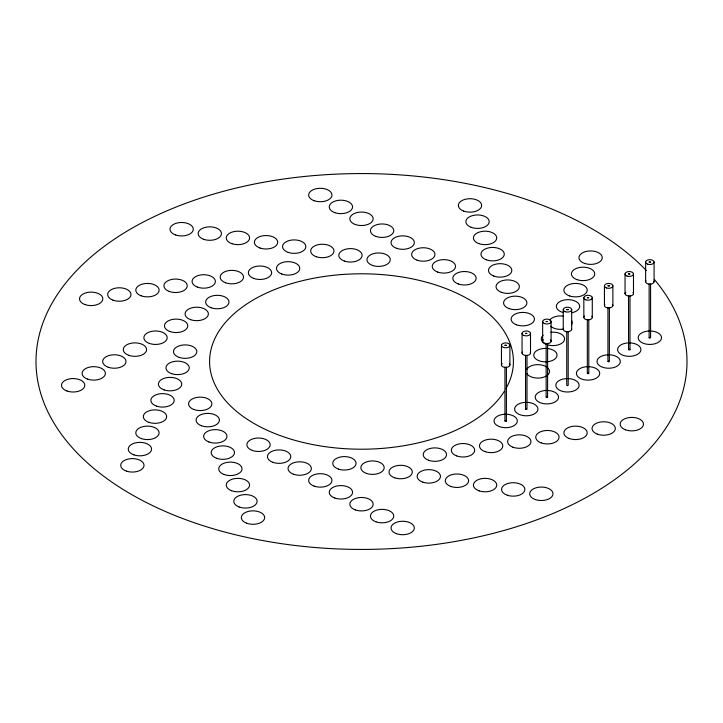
<?xml version="1.0" encoding="UTF-8"?>
<svg xmlns="http://www.w3.org/2000/svg" width="723" height="723" viewBox="0 0 723 723"><rect width="100%" height="100%" fill="white"/><g stroke="black" fill="none" stroke-linecap="round" stroke-linejoin="round"><path stroke-width="1.08" d="M504.952 420.949L506.407 420.949L504.952 420.967L504.952 367.176M527.004 355.282L526.977 409.182L525.793 409.381L525.983 408.685M547.6 343.389L547.6 397.216L546.669 397.578L546.226 396.981M588.793 319.611L588.793 373.43L587.862 373.791L587.438 373.176M609.39 307.718L609.362 361.617L608.179 361.816L608.414 361.102M629.986 295.824L629.986 349.652L629.01 350.004L628.658 349.372M649.127 337.704L649.606 337.325M546.94 396.755L547.6 397.162M629.371 349.191L629.986 349.598M588.179 372.978L588.793 373.375M654.08 262.006L654.08 281.78M650.583 283.931L650.583 337.731L649.832 338.138L649.137 337.786L649.127 283.931M645.639 262.006L645.639 281.78M633.484 273.9L633.484 293.674M628.531 295.824L628.531 349.625M625.043 273.9L625.043 293.674M612.887 285.793L612.887 305.567M607.935 307.718L607.935 361.509M604.446 285.793L604.446 305.567M592.291 297.686L592.291 317.46M587.338 319.611L587.338 373.402M583.841 297.686L583.841 317.46M571.694 309.58L571.694 329.354M568.197 331.505L568.197 385.296L567.492 385.702L566.751 385.35L566.742 331.505M563.244 309.58L563.244 329.354M551.098 321.464L551.098 341.238M546.145 343.389L546.145 397.189M542.648 321.464L542.648 341.238M530.501 333.357L530.501 353.131M525.549 355.282L525.549 409.082M522.051 333.357L522.051 353.131M509.896 345.251L509.896 365.025M506.407 367.176L506.407 420.967M501.455 345.251L501.455 365.025M653.981 281.175A4.221 2.44 0 0 1 649.462 284.139A4.221 2.44 0 0 1 645.982 280.741M633.023 292.49A4.221 2.44 0 0 1 631.775 295.553A4.221 2.44 0 0 1 626.335 295.355A4.221 2.44 0 0 1 625.766 292.228M509.317 363.705A4.221 2.44 0 0 1 508.332 366.841A4.221 2.44 0 0 1 502.819 366.742A4.221 2.44 0 0 1 502.187 363.579M530.33 352.372A4.221 2.44 0 0 1 526.01 355.49A4.221 2.44 0 0 1 522.404 352.092M550.51 339.927A4.221 2.44 0 0 1 549.534 343.064A4.221 2.44 0 0 1 544.012 342.964A4.221 2.44 0 0 1 543.38 339.792M571.522 328.594A4.221 2.44 0 0 1 567.203 331.703A4.221 2.44 0 0 1 563.597 328.305M591.83 316.276A4.221 2.44 0 0 1 590.583 319.34A4.221 2.44 0 0 1 585.142 319.141A4.221 2.44 0 0 1 584.573 316.014M612.715 304.808A4.221 2.44 0 0 1 608.395 307.926A4.221 2.44 0 0 1 604.79 304.519M654.333 279.43A325.513 187.935 0 0 1 343.94 549.155A325.513 187.935 0 0 1 85.685 261.699A325.513 187.935 0 0 1 646.371 270.565M506.046 414.234A11.649 6.724 0 0 1 515.707 424.383A11.649 6.724 0 0 1 495.653 424.383A11.649 6.724 0 0 1 505.314 414.234M526.642 402.34A11.649 6.724 0 0 1 536.303 412.49A11.649 6.724 0 0 1 516.249 412.49A11.649 6.724 0 0 1 525.91 402.34M567.835 378.563A11.649 6.724 0 0 1 577.496 388.703A11.649 6.724 0 0 1 557.442 388.703A11.649 6.724 0 0 1 567.103 378.563M547.239 390.447A11.649 6.724 0 0 1 556.9 400.596A11.649 6.724 0 0 1 536.846 400.596A11.649 6.724 0 0 1 546.507 390.447M650.221 330.989A11.649 6.724 0 0 1 659.882 341.139A11.649 6.724 0 0 1 639.828 341.139A11.649 6.724 0 0 1 649.489 330.989M629.625 342.883A11.649 6.724 0 0 1 639.286 353.032A11.649 6.724 0 0 1 619.231 353.032A11.649 6.724 0 0 1 628.893 342.883M609.028 354.776A11.649 6.724 0 0 1 618.689 364.925A11.649 6.724 0 0 1 598.635 364.925A11.649 6.724 0 0 1 608.296 354.776M588.432 366.669A11.649 6.724 0 0 1 598.093 376.819A11.649 6.724 0 0 1 578.038 376.819A11.649 6.724 0 0 1 587.7 366.669M546.913 367.139A11.649 6.724 0 0 1 546.751 375.716M546.263 376.023A11.649 6.724 0 0 1 526.733 373.384M526.597 369.634A11.649 6.724 0 0 1 535.074 364.835A11.649 6.724 0 0 1 546.434 366.814M563.606 312.625A11.649 6.724 0 0 1 558.951 302.16A11.649 6.724 0 0 1 577.65 302.612A11.649 6.724 0 0 1 571.495 312.815M546.977 348.459A11.649 6.724 0 0 1 557.044 355.201A11.649 6.724 0 0 1 546.733 361.807M546.001 361.843A11.649 6.724 0 0 1 533.746 355.056A11.649 6.724 0 0 1 546.245 348.423M550.872 332.264A11.649 6.724 0 0 1 564.419 340.009A11.649 6.724 0 0 1 547.212 344.744M545.982 344.284A11.649 6.724 0 0 1 543.163 335.219M571.586 320.623A11.649 6.724 0 0 1 571.513 324.781M563.253 329.173A11.649 6.724 0 0 1 550.574 326.181M549.688 320.099A11.649 6.724 0 0 1 563.488 316.141M504.428 391.206A151.902 87.7 0 0 1 246.507 418.807A151.902 87.7 0 0 1 331.477 275.526A151.902 87.7 0 0 1 505.973 388.603M504.952 345.287L506.407 345.341L504.97 345.233M525.549 333.393L527.004 333.448L525.558 333.366M546.145 321.5L547.6 321.554L546.154 321.482M566.742 309.616L568.197 309.661L566.742 309.616M587.338 297.722L588.793 297.777L587.347 297.695M607.935 285.829L609.39 285.883L607.935 285.829M628.531 273.936L629.986 273.99L628.54 273.909M649.137 262.042L650.583 262.097L649.137 262.042M647.627 264.157A4.221 2.44 0 0 0 654.08 262.16A4.221 2.44 0 0 0 647.862 259.937A4.221 2.44 0 0 0 647.627 264.157M627.031 276.05A4.221 2.44 0 0 0 633.484 274.053A4.221 2.44 0 0 0 627.266 271.83A4.221 2.44 0 0 0 627.031 276.05M503.452 347.401A4.221 2.44 0 0 0 509.896 345.404A4.221 2.44 0 0 0 503.687 343.181A4.221 2.44 0 0 0 503.452 347.401M524.048 335.508A4.221 2.44 0 0 0 530.501 333.511A4.221 2.44 0 0 0 524.283 331.288A4.221 2.44 0 0 0 524.048 335.508M544.645 323.615A4.221 2.44 0 0 0 551.098 321.618A4.221 2.44 0 0 0 544.88 319.394A4.221 2.44 0 0 0 544.645 323.615M565.241 311.721A4.221 2.44 0 0 0 571.694 309.724A4.221 2.44 0 0 0 565.476 307.501A4.221 2.44 0 0 0 565.241 311.721M585.838 299.837A4.221 2.44 0 0 0 592.291 297.84A4.221 2.44 0 0 0 586.073 295.608A4.221 2.44 0 0 0 585.838 299.837M606.434 287.944A4.221 2.44 0 0 0 612.887 285.947A4.221 2.44 0 0 0 606.669 283.723A4.221 2.44 0 0 0 606.434 287.944M417.153 260.19A11.649 6.724 0 0 0 434.939 254.686A11.649 6.724 0 0 0 417.786 248.549A11.649 6.724 0 0 0 417.153 260.19M334.767 212.625A11.649 6.724 0 0 0 352.553 207.121A11.649 6.724 0 0 0 335.4 200.985A11.649 6.724 0 0 0 334.767 212.625M314.171 200.732A11.649 6.724 0 0 0 331.947 195.228A11.649 6.724 0 0 0 314.803 189.092A11.649 6.724 0 0 0 314.171 200.732M437.749 272.083A11.649 6.724 0 0 0 455.535 266.579A11.649 6.724 0 0 0 438.382 260.443A11.649 6.724 0 0 0 437.749 272.083M375.96 521.807A11.649 6.724 0 0 0 393.746 516.303A11.649 6.724 0 0 0 376.593 510.158A11.649 6.724 0 0 0 375.96 521.807M272.969 462.349A11.649 6.724 0 0 0 290.754 456.846A11.649 6.724 0 0 0 273.61 450.7A11.649 6.724 0 0 0 272.969 462.349M260.126 248.061A11.649 6.724 0 0 0 277.704 242.341A11.649 6.724 0 0 0 260.334 236.412A11.649 6.724 0 0 0 260.126 248.061M175.716 235.002A11.649 6.724 0 0 0 193.294 229.281A11.649 6.724 0 0 0 175.924 223.353A11.649 6.724 0 0 0 175.716 235.002M451.016 486.516A11.649 6.724 0 0 0 468.594 480.795A11.649 6.724 0 0 0 451.224 474.866A11.649 6.724 0 0 0 451.016 486.516M344.528 261.12A11.649 6.724 0 0 0 362.115 255.4A11.649 6.724 0 0 0 344.744 249.471A11.649 6.724 0 0 0 344.528 261.12M396.556 248.305A11.649 6.724 0 0 0 414.342 242.792A11.649 6.724 0 0 0 397.189 236.656A11.649 6.724 0 0 0 396.556 248.305M334.767 498.02A11.649 6.724 0 0 0 352.553 492.517A11.649 6.724 0 0 0 335.4 486.38A11.649 6.724 0 0 0 334.767 498.02M375.96 236.412A11.649 6.724 0 0 0 393.746 230.908A11.649 6.724 0 0 0 376.593 224.763A11.649 6.724 0 0 0 375.96 236.412M355.364 224.519A11.649 6.724 0 0 0 373.149 219.015A11.649 6.724 0 0 0 355.996 212.869A11.649 6.724 0 0 0 355.364 224.519M293.565 474.243A11.649 6.724 0 0 0 311.351 468.739A11.649 6.724 0 0 0 294.207 462.593A11.649 6.724 0 0 0 293.565 474.243M458.346 283.976A11.649 6.724 0 0 0 476.132 278.472A11.649 6.724 0 0 0 458.978 272.327A11.649 6.724 0 0 0 458.346 283.976M396.556 533.701A11.649 6.724 0 0 0 414.342 528.197A11.649 6.724 0 0 0 397.189 522.051A11.649 6.724 0 0 0 396.556 533.701M211.179 307.763A11.649 6.724 0 0 0 228.965 302.25A11.649 6.724 0 0 0 211.812 296.114A11.649 6.724 0 0 0 211.179 307.763M108.197 367.221A11.649 6.724 0 0 0 125.983 361.708A11.649 6.724 0 0 0 108.83 355.571A11.649 6.724 0 0 0 108.197 367.221M128.793 355.327A11.649 6.724 0 0 0 146.579 349.824A11.649 6.724 0 0 0 129.426 343.678A11.649 6.724 0 0 0 128.793 355.327M87.6 379.105A11.649 6.724 0 0 0 105.386 373.601A11.649 6.724 0 0 0 88.233 367.465A11.649 6.724 0 0 0 87.6 379.105M252.372 450.456A11.649 6.724 0 0 0 270.158 444.952A11.649 6.724 0 0 0 253.014 438.816A11.649 6.724 0 0 0 252.372 450.456M149.39 343.434A11.649 6.724 0 0 0 167.176 337.93A11.649 6.724 0 0 0 150.023 331.785A11.649 6.724 0 0 0 149.39 343.434M169.986 331.541A11.649 6.724 0 0 0 187.772 326.037A11.649 6.724 0 0 0 170.619 319.9A11.649 6.724 0 0 0 169.986 331.541M190.583 319.647A11.649 6.724 0 0 0 208.369 314.144A11.649 6.724 0 0 0 191.215 308.007A11.649 6.724 0 0 0 190.583 319.647M67.004 390.998A11.649 6.724 0 0 0 84.79 385.495A11.649 6.724 0 0 0 67.637 379.358A11.649 6.724 0 0 0 67.004 390.998M314.171 486.136A11.649 6.724 0 0 0 331.947 480.623A11.649 6.724 0 0 0 314.803 474.487A11.649 6.724 0 0 0 314.171 486.136M355.364 509.914A11.649 6.724 0 0 0 373.149 504.41A11.649 6.724 0 0 0 355.996 498.274A11.649 6.724 0 0 0 355.364 509.914M372.67 265.477A11.649 6.724 0 0 0 390.248 259.756A11.649 6.724 0 0 0 372.878 253.818A11.649 6.724 0 0 0 372.67 265.477M288.26 252.417A11.649 6.724 0 0 0 305.838 246.697A11.649 6.724 0 0 0 288.468 240.768A11.649 6.724 0 0 0 288.26 252.417M394.74 477.813A11.649 6.724 0 0 0 412.327 472.092A11.649 6.724 0 0 0 394.957 466.163A11.649 6.724 0 0 0 394.74 477.813M507.284 495.219A11.649 6.724 0 0 0 524.871 489.507A11.649 6.724 0 0 0 507.501 483.57A11.649 6.724 0 0 0 507.284 495.219M126.444 471.125A11.649 6.724 0 0 0 144.022 465.404A11.649 6.724 0 0 0 126.652 459.476A11.649 6.724 0 0 0 126.444 471.125M164.139 389.905A11.649 6.724 0 0 0 181.717 384.184A11.649 6.724 0 0 0 164.347 378.256A11.649 6.724 0 0 0 164.139 389.905M171.676 373.664A11.649 6.724 0 0 0 189.254 367.944A11.649 6.724 0 0 0 171.884 362.015A11.649 6.724 0 0 0 171.676 373.664M156.602 406.154A11.649 6.724 0 0 0 174.18 400.434A11.649 6.724 0 0 0 156.81 394.496A11.649 6.724 0 0 0 156.602 406.154M338.472 469.11A11.649 6.724 0 0 0 356.05 463.389A11.649 6.724 0 0 0 338.68 457.46A11.649 6.724 0 0 0 338.472 469.11M569.616 295.942A11.649 6.724 0 0 0 587.203 290.221A11.649 6.724 0 0 0 569.832 284.293A11.649 6.724 0 0 0 569.616 295.942M577.162 279.693A11.649 6.724 0 0 0 594.74 273.981A11.649 6.724 0 0 0 577.37 268.043A11.649 6.724 0 0 0 577.162 279.693M584.699 263.452A11.649 6.724 0 0 0 602.277 257.731A11.649 6.724 0 0 0 584.907 251.803A11.649 6.724 0 0 0 584.699 263.452M133.981 454.884A11.649 6.724 0 0 0 151.559 449.164A11.649 6.724 0 0 0 134.189 443.235A11.649 6.724 0 0 0 133.981 454.884M149.055 422.395A11.649 6.724 0 0 0 166.642 416.674A11.649 6.724 0 0 0 149.272 410.745A11.649 6.724 0 0 0 149.055 422.395M141.518 438.635A11.649 6.724 0 0 0 159.105 432.923A11.649 6.724 0 0 0 141.735 426.986A11.649 6.724 0 0 0 141.518 438.635M535.427 499.575A11.649 6.724 0 0 0 553.005 493.854A11.649 6.724 0 0 0 535.635 487.926A11.649 6.724 0 0 0 535.427 499.575M179.214 357.415A11.649 6.724 0 0 0 196.801 351.703A11.649 6.724 0 0 0 179.421 345.766A11.649 6.724 0 0 0 179.214 357.415M203.85 239.358A11.649 6.724 0 0 0 221.437 233.637A11.649 6.724 0 0 0 204.067 227.709A11.649 6.724 0 0 0 203.85 239.358M316.394 256.764A11.649 6.724 0 0 0 333.981 251.044A11.649 6.724 0 0 0 316.611 245.115A11.649 6.724 0 0 0 316.394 256.764M231.984 243.705A11.649 6.724 0 0 0 249.571 237.994A11.649 6.724 0 0 0 232.2 232.056A11.649 6.724 0 0 0 231.984 243.705M366.606 473.457A11.649 6.724 0 0 0 384.184 467.745A11.649 6.724 0 0 0 366.814 461.807A11.649 6.724 0 0 0 366.606 473.457M422.883 482.169A11.649 6.724 0 0 0 440.461 476.448A11.649 6.724 0 0 0 423.091 470.51A11.649 6.724 0 0 0 422.883 482.169M479.15 490.872A11.649 6.724 0 0 0 496.728 485.151A11.649 6.724 0 0 0 479.358 479.222A11.649 6.724 0 0 0 479.15 490.872M216.493 458.237A11.649 6.724 0 0 0 234.478 452.941A11.649 6.724 0 0 0 217.551 446.597A11.649 6.724 0 0 0 216.493 458.237M201.419 425.748A11.649 6.724 0 0 0 219.394 420.452A11.649 6.724 0 0 0 202.476 414.107A11.649 6.724 0 0 0 201.419 425.748M597.343 434.134A11.649 6.724 0 0 0 615.318 428.847A11.649 6.724 0 0 0 598.4 422.503A11.649 6.724 0 0 0 597.343 434.134M541.066 442.847A11.649 6.724 0 0 0 559.051 437.551A11.649 6.724 0 0 0 542.123 431.206A11.649 6.724 0 0 0 541.066 442.847M569.2 438.49A11.649 6.724 0 0 0 587.184 433.204A11.649 6.724 0 0 0 570.257 426.859A11.649 6.724 0 0 0 569.2 438.49M463.66 211.071A11.649 6.724 0 0 0 481.635 205.784A11.649 6.724 0 0 0 464.717 199.44A11.649 6.724 0 0 0 463.66 211.071M428.522 460.253A11.649 6.724 0 0 0 446.507 454.966A11.649 6.724 0 0 0 429.579 448.622A11.649 6.724 0 0 0 428.522 460.253M239.114 506.968A11.649 6.724 0 0 0 257.09 501.681A11.649 6.724 0 0 0 240.172 495.327A11.649 6.724 0 0 0 239.114 506.968M208.956 441.988A11.649 6.724 0 0 0 226.941 436.701A11.649 6.724 0 0 0 210.013 430.357A11.649 6.724 0 0 0 208.956 441.988M231.577 490.718A11.649 6.724 0 0 0 249.552 485.431A11.649 6.724 0 0 0 232.625 479.087A11.649 6.724 0 0 0 231.577 490.718M486.272 259.801A11.649 6.724 0 0 0 504.256 254.514A11.649 6.724 0 0 0 487.329 248.17A11.649 6.724 0 0 0 486.272 259.801M508.893 308.54A11.649 6.724 0 0 0 526.877 303.244A11.649 6.724 0 0 0 509.95 296.9A11.649 6.724 0 0 0 508.893 308.54M493.818 276.05A11.649 6.724 0 0 0 511.794 270.764A11.649 6.724 0 0 0 494.866 264.41A11.649 6.724 0 0 0 493.818 276.05M478.734 243.561A11.649 6.724 0 0 0 496.719 238.274A11.649 6.724 0 0 0 479.792 231.929A11.649 6.724 0 0 0 478.734 243.561M456.656 455.906A11.649 6.724 0 0 0 474.64 450.61A11.649 6.724 0 0 0 457.713 444.265A11.649 6.724 0 0 0 456.656 455.906M512.932 447.194A11.649 6.724 0 0 0 530.917 441.907A11.649 6.724 0 0 0 513.99 435.562A11.649 6.724 0 0 0 512.932 447.194M516.43 324.781A11.649 6.724 0 0 0 534.414 319.494A11.649 6.724 0 0 0 517.487 313.149A11.649 6.724 0 0 0 516.43 324.781M246.651 523.208A11.649 6.724 0 0 0 264.636 517.921A11.649 6.724 0 0 0 247.709 511.577A11.649 6.724 0 0 0 246.651 523.208M281.78 274.026A11.649 6.724 0 0 0 299.765 268.739A11.649 6.724 0 0 0 282.838 262.395A11.649 6.724 0 0 0 281.78 274.026M169.236 291.441A11.649 6.724 0 0 0 187.221 286.154A11.649 6.724 0 0 0 170.294 279.801A11.649 6.724 0 0 0 169.236 291.441M141.102 295.788A11.649 6.724 0 0 0 159.087 290.501A11.649 6.724 0 0 0 142.16 284.157A11.649 6.724 0 0 0 141.102 295.788M112.969 300.144A11.649 6.724 0 0 0 130.953 294.857A11.649 6.724 0 0 0 114.026 288.513A11.649 6.724 0 0 0 112.969 300.144M84.835 304.5A11.649 6.724 0 0 0 102.811 299.205A11.649 6.724 0 0 0 85.892 292.86A11.649 6.724 0 0 0 84.835 304.5M253.646 278.382A11.649 6.724 0 0 0 271.631 273.095A11.649 6.724 0 0 0 254.704 266.751A11.649 6.724 0 0 0 253.646 278.382M225.513 282.738A11.649 6.724 0 0 0 243.497 277.442A11.649 6.724 0 0 0 226.57 271.098A11.649 6.724 0 0 0 225.513 282.738M197.379 287.085A11.649 6.724 0 0 0 215.355 281.798A11.649 6.724 0 0 0 198.436 275.454A11.649 6.724 0 0 0 197.379 287.085M625.476 429.787A11.649 6.724 0 0 0 643.461 424.5A11.649 6.724 0 0 0 626.534 418.147A11.649 6.724 0 0 0 625.476 429.787M484.799 451.55A11.649 6.724 0 0 0 502.774 446.263A11.649 6.724 0 0 0 485.856 439.909A11.649 6.724 0 0 0 484.799 451.55M501.355 292.291A11.649 6.724 0 0 0 519.331 287.004A11.649 6.724 0 0 0 502.413 280.66A11.649 6.724 0 0 0 501.355 292.291M471.197 227.32A11.649 6.724 0 0 0 489.182 222.024A11.649 6.724 0 0 0 472.255 215.68A11.649 6.724 0 0 0 471.197 227.32M193.881 409.498A11.649 6.724 0 0 0 211.857 404.211A11.649 6.724 0 0 0 194.93 397.867A11.649 6.724 0 0 0 193.881 409.498M224.031 474.478A11.649 6.724 0 0 0 242.015 469.191A11.649 6.724 0 0 0 225.088 462.847A11.649 6.724 0 0 0 224.031 474.478"/></g></svg>
